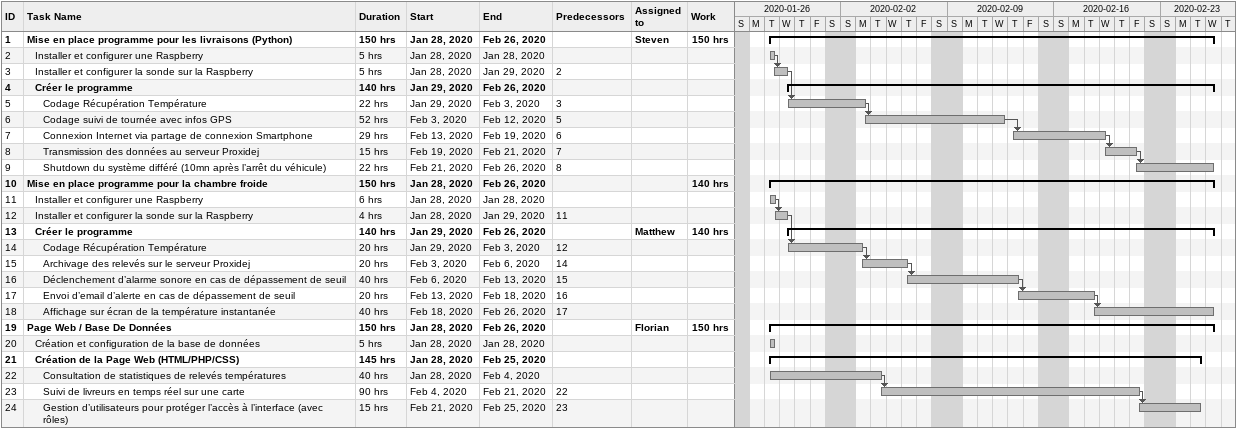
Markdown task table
| ID | Level | Task | Duration | Start | Finish | Predecessors | Resources | Work (h) |
|---|---|---|---|---|---|---|---|---|
| 1 | 1 | **Mise en place programme pour les livraisons (Python)** | 150h | 2020-01-28 | 2020-02-26 |  | Steven | 150 |
| 2 | 2 | Installer et configurer une Raspberry | 5h | 2020-01-28 | 2020-01-28 |  |  |  |
| 3 | 2 | Installer et configurer la sonde sur la Raspberry | 5h | 2020-01-28 | 2020-01-29 | 2 |  |  |
| 4 | 2 | **Créer le programme** | 140h | 2020-01-29 | 2020-02-26 |  |  |  |
| 5 | 3 | Codage Récupération Température | 22h | 2020-01-29 | 2020-02-03 | 3 |  |  |
| 6 | 3 | Codage suivi de tournée avec infos GPS | 52h | 2020-02-03 | 2020-02-12 | 5 |  |  |
| 7 | 3 | Connexion Internet via partage de connexion Smartphone | 29h | 2020-02-13 | 2020-02-19 | 6 |  |  |
| 8 | 3 | Transmission des données au serveur Proxidej | 15h | 2020-02-19 | 2020-02-21 | 7 |  |  |
| 9 | 3 | Shutdown du système différé (10mn après l’arrêt du véhicule) | 22h | 2020-02-21 | 2020-02-26 | 8 |  |  |
| 10 | 1 | **Mise en place programme pour la chambre froide** | 150h | 2020-01-28 | 2020-02-26 |  |  | 140 |
| 11 | 2 | Installer et configurer une Raspberry | 6h | 2020-01-28 | 2020-01-28 |  |  |  |
| 12 | 2 | Installer et configurer la sonde sur la Raspberry | 4h | 2020-01-28 | 2020-01-29 | 11 |  |  |
| 13 | 2 | **Créer le programme** | 140h | 2020-01-29 | 2020-02-26 |  | Matthew | 140 |
| 14 | 3 | Codage Récupération Température | 20h | 2020-01-29 | 2020-02-03 | 12 |  |  |
| 15 | 3 | Archivage des relevés sur le serveur Proxidej | 20h | 2020-02-03 | 2020-02-06 | 14 |  |  |
| 16 | 3 | Déclenchement d’alarme sonore en cas de dépassement de seuil | 40h | 2020-02-06 | 2020-02-13 | 15 |  |  |
| 17 | 3 | Envoi d’email d’alerte en cas de dépassement de seuil | 20h | 2020-02-13 | 2020-02-18 | 16 |  |  |
| 18 | 3 | Affichage sur écran de la température instantanée | 40h | 2020-02-18 | 2020-02-26 | 17 |  |  |
| 19 | 1 | **Page Web / Base De Données** | 150h | 2020-01-28 | 2020-02-26 |  | Florian | 150 |
| 20 | 2 | Création et configuration de la base de données | 5h | 2020-01-28 | 2020-01-28 |  |  |  |
| 21 | 2 | **Création de la Page Web (HTML/PHP/CSS)** | 145h | 2020-01-28 | 2020-02-25 |  |  |  |
| 22 | 3 | Consultation de statistiques de relevés températures | 40h | 2020-01-28 | 2020-02-04 |  |  |  |
| 23 | 3 | Suivi de livreurs en temps réel sur une carte | 90h | 2020-02-04 | 2020-02-21 | 22 |  |  |
| 24 | 3 | Gestion d’utilisateurs pour protéger l’accès à l’interface (avec rôles) | 15h | 2020-02-21 | 2020-02-25 | 23 |  |  |
